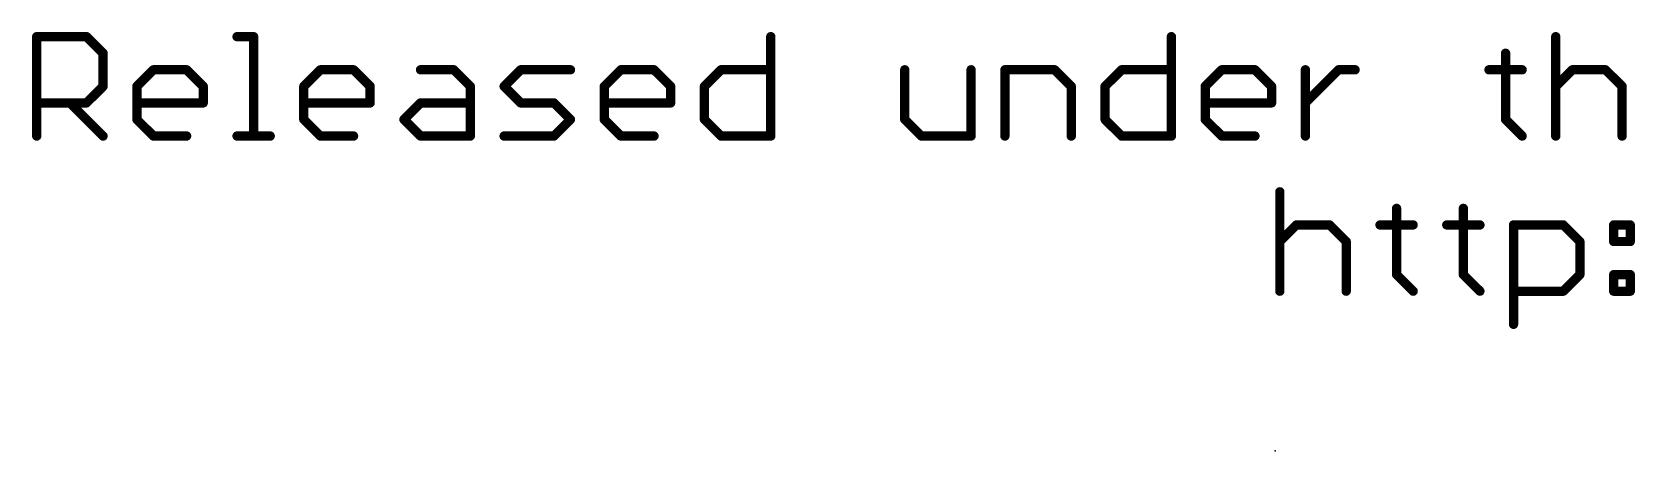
# Model space of a CAD drawing. Extents: x -32 to 75, y -18 to 32.
# Drawn here: x -31.75 to -5.55, y -16.51 to -9.65 of the extents above; entities that cross this region are included whole.
import ezdxf

# ---------------------------------------------------------------- set-up
doc = ezdxf.new("R2010")
doc.units = 0
doc.layers.add('23', color=53, linetype='CONTINUOUS')
doc.layers.add('27', color=253, linetype='CONTINUOUS')

msp = doc.modelspace()

# ---------------------------------------------------------------- linework, layer by layer
at = {"layer": '23'}
msp.add_point((-11.43, -16.51), dxfattribs=at)
at = {"layer": '27', "const_width": 0.1524}
for points in [[(-31.6738, -11.3538), (-31.6738, -9.7268)], [(-31.6738, -9.7268), (-30.8603, -9.7268)], [(-30.8603, -9.7268), (-30.5891, -9.998)], [(-28.3995, -9.7268), (-28.1283, -9.7268)], [(-28.1283, -9.7268), (-28.1283, -11.3538)], [(-19.6748, -9.7268), (-19.6748, -11.3538)], [(-13.1261, -9.7268), (-13.1261, -11.3538)], [(-6.8436, -9.7268), (-6.8436, -11.3538)], [(-30.5891, -9.998), (-30.5891, -10.5403)], [(-7.6639, -9.998), (-7.6639, -11.0826)], [(-30.0366, -10.5403), (-29.7655, -10.2691)], [(-29.7655, -10.2691), (-29.2232, -10.2691)], [(-29.2232, -10.2691), (-28.952, -10.5403)], [(-27.3081, -10.5403), (-27.0369, -10.2691)], [(-27.0369, -10.2691), (-26.4946, -10.2691)], [(-26.4946, -10.2691), (-26.2234, -10.5403)], [(-25.3997, -10.2691), (-24.8574, -10.2691)], [(-24.8574, -10.2691), (-24.5862, -10.5403)], [(-24.0337, -10.5403), (-23.7626, -10.2691)], [(-23.7626, -10.2691), (-22.9491, -10.2691)], [(-22.3966, -10.5403), (-22.1254, -10.2691)], [(-22.1254, -10.2691), (-21.5831, -10.2691)], [(-21.5831, -10.2691), (-21.3119, -10.5403)], [(-20.7594, -10.5403), (-20.4883, -10.2691)], [(-20.4883, -10.2691), (-19.6748, -10.2691)], [(-17.4851, -10.2691), (-17.4851, -11.0826)], [(-16.4005, -11.3538), (-16.4005, -10.2691)], [(-15.848, -11.3538), (-15.848, -10.2691)], [(-15.848, -10.2691), (-15.0345, -10.2691)], [(-15.0345, -10.2691), (-14.7633, -10.5403)], [(-14.2108, -10.5403), (-13.9396, -10.2691)], [(-13.9396, -10.2691), (-13.1261, -10.2691)], [(-12.5736, -10.5403), (-12.3025, -10.2691)], [(-12.3025, -10.2691), (-11.7602, -10.2691)], [(-11.7602, -10.2691), (-11.489, -10.5403)], [(-10.9365, -11.3538), (-10.9365, -10.2691)], [(-10.9365, -10.8115), (-10.3942, -10.2691)], [(-10.3942, -10.2691), (-10.123, -10.2691)], [(-7.935, -10.2691), (-7.3927, -10.2691)], [(-6.8436, -10.5403), (-6.5724, -10.2691)], [(-6.5724, -10.2691), (-6.0301, -10.2691)], [(-6.0301, -10.2691), (-5.7589, -10.5403)], [(-30.5891, -10.5403), (-30.8603, -10.8115)], [(-30.0366, -11.0826), (-30.0366, -10.5403)], [(-28.952, -10.5403), (-28.952, -10.8115)], [(-27.3081, -11.0826), (-27.3081, -10.5403)], [(-26.2234, -10.5403), (-26.2234, -10.8115)], [(-24.5862, -10.5403), (-24.5862, -11.3538)], [(-23.7626, -10.8115), (-24.0337, -10.5403)], [(-22.3966, -11.0826), (-22.3966, -10.5403)], [(-21.3119, -10.5403), (-21.3119, -10.8115)], [(-20.7594, -11.0826), (-20.7594, -10.5403)], [(-14.7633, -10.5403), (-14.7633, -11.3538)], [(-14.2108, -11.0826), (-14.2108, -10.5403)], [(-12.5736, -11.0826), (-12.5736, -10.5403)], [(-11.489, -10.5403), (-11.489, -10.8115)], [(-5.7589, -10.5403), (-5.7589, -11.3538)], [(-30.8603, -10.8115), (-31.6738, -10.8115)], [(-31.1315, -10.8115), (-30.5891, -11.3538)], [(-28.952, -10.8115), (-30.0366, -10.8115)], [(-26.2234, -10.8115), (-27.3081, -10.8115)], [(-25.6709, -11.0826), (-25.3997, -10.8115)], [(-25.3997, -10.8115), (-24.5862, -10.8115)], [(-23.2202, -10.8115), (-23.7626, -10.8115)], [(-22.9491, -11.0826), (-23.2202, -10.8115)], [(-21.3119, -10.8115), (-22.3966, -10.8115)], [(-11.489, -10.8115), (-12.5736, -10.8115)], [(-29.7655, -11.3538), (-30.0366, -11.0826)], [(-27.0369, -11.3538), (-27.3081, -11.0826)], [(-25.3997, -11.3538), (-25.6709, -11.0826)], [(-23.2202, -11.3538), (-22.9491, -11.0826)], [(-22.1254, -11.3538), (-22.3966, -11.0826)], [(-20.4883, -11.3538), (-20.7594, -11.0826)], [(-17.4851, -11.0826), (-17.214, -11.3538)], [(-13.9396, -11.3538), (-14.2108, -11.0826)], [(-12.3025, -11.3538), (-12.5736, -11.0826)], [(-7.6639, -11.0826), (-7.3927, -11.3538)], [(-29.2232, -11.3538), (-29.7655, -11.3538)], [(-28.3995, -11.3538), (-27.8572, -11.3538)], [(-26.4946, -11.3538), (-27.0369, -11.3538)], [(-24.5862, -11.3538), (-25.3997, -11.3538)], [(-24.0337, -11.3538), (-23.2202, -11.3538)], [(-21.5831, -11.3538), (-22.1254, -11.3538)], [(-19.6748, -11.3538), (-20.4883, -11.3538)], [(-17.214, -11.3538), (-16.4005, -11.3538)], [(-13.1261, -11.3538), (-13.9396, -11.3538)], [(-11.7602, -11.3538), (-12.3025, -11.3538)], [(-11.3538, -12.2668), (-11.3538, -13.8938)], [(-9.4455, -12.538), (-9.4455, -13.6226)], [(-8.354, -12.538), (-8.354, -13.6226)], [(-11.3538, -13.0803), (-11.0826, -12.8091)], [(-11.0826, -12.8091), (-10.5403, -12.8091)], [(-10.5403, -12.8091), (-10.2691, -13.0803)], [(-9.7166, -12.8091), (-9.1743, -12.8091)], [(-8.6252, -12.8091), (-8.0829, -12.8091)], [(-7.5338, -14.4361), (-7.5338, -12.8091)], [(-7.5338, -12.8091), (-6.7203, -12.8091)], [(-6.7203, -12.8091), (-6.4491, -13.0803)], [(-5.8966, -12.8091), (-5.6254, -12.8091)], [(-5.8966, -13.0803), (-5.8966, -12.8091)], [(-5.6254, -12.8091), (-5.6254, -13.0803)], [(-10.2691, -13.0803), (-10.2691, -13.8938)], [(-6.4491, -13.0803), (-6.4491, -13.6226)], [(-5.6254, -13.0803), (-5.8966, -13.0803)], [(-9.4455, -13.6226), (-9.1743, -13.8938)], [(-8.354, -13.6226), (-8.0829, -13.8938)], [(-6.4491, -13.6226), (-6.7203, -13.8938)], [(-5.8966, -13.6226), (-5.6254, -13.6226)], [(-5.8966, -13.8938), (-5.8966, -13.6226)], [(-5.6254, -13.6226), (-5.6254, -13.8938)], [(-6.7203, -13.8938), (-7.5338, -13.8938)], [(-5.6254, -13.8938), (-5.8966, -13.8938)]]:
    msp.add_lwpolyline(points, dxfattribs=at)
at = {"layer": '27', "const_width": 0.0762}
for points in [[(-31.6357, -9.7268, 1), (-31.7119, -9.7268)], [(-31.6738, -9.6887, 1), (-31.6738, -9.7649)], [(-30.8334, -9.6999, 1), (-30.8872, -9.7538)], [(-30.8603, -9.7649, 1), (-30.8603, -9.6887)], [(-28.3995, -9.6887, 1), (-28.3995, -9.7649)], [(-28.0902, -9.7268, 1), (-28.1664, -9.7268)], [(-28.1283, -9.7649, 1), (-28.1283, -9.6887)], [(-19.6367, -9.7268, 1), (-19.7129, -9.7268)], [(-13.088, -9.7268, 1), (-13.1642, -9.7268)], [(-6.8055, -9.7268, 1), (-6.8817, -9.7268)], [(-30.551, -9.998, 1), (-30.6272, -9.998)], [(-30.6161, -10.0249, 1), (-30.5622, -9.971)], [(-7.6258, -9.998, 1), (-7.702, -9.998)], [(-29.7655, -10.231, 1), (-29.7655, -10.3072)], [(-29.7385, -10.2961, 1), (-29.7924, -10.2422)], [(-29.1962, -10.2422, 1), (-29.2501, -10.2961)], [(-29.2232, -10.3072, 1), (-29.2232, -10.231)], [(-27.0369, -10.231, 1), (-27.0369, -10.3072)], [(-27.0099, -10.2961, 1), (-27.0638, -10.2422)], [(-26.4676, -10.2422, 1), (-26.5215, -10.2961)], [(-26.4946, -10.3072, 1), (-26.4946, -10.231)], [(-25.3997, -10.231, 1), (-25.3997, -10.3072)], [(-24.8305, -10.2422, 1), (-24.8843, -10.2961)], [(-24.8574, -10.3072, 1), (-24.8574, -10.231)], [(-23.7626, -10.231, 1), (-23.7626, -10.3072)], [(-23.7356, -10.2961, 1), (-23.7895, -10.2422)], [(-22.9491, -10.3072, 1), (-22.9491, -10.231)], [(-22.1254, -10.231, 1), (-22.1254, -10.3072)], [(-22.0985, -10.2961, 1), (-22.1524, -10.2422)], [(-21.5561, -10.2422, 1), (-21.61, -10.2961)], [(-21.5831, -10.3072, 1), (-21.5831, -10.231)], [(-20.4883, -10.231, 1), (-20.4883, -10.3072)], [(-20.4613, -10.2961, 1), (-20.5152, -10.2422)], [(-19.6748, -10.3072, 1), (-19.6748, -10.231)], [(-17.447, -10.2691, 1), (-17.5232, -10.2691)], [(-16.3624, -10.2691, 1), (-16.4386, -10.2691)], [(-15.8099, -10.2691, 1), (-15.8861, -10.2691)], [(-15.848, -10.231, 1), (-15.848, -10.3072)], [(-15.0075, -10.2422, 1), (-15.0614, -10.2961)], [(-15.0345, -10.3072, 1), (-15.0345, -10.231)], [(-13.9396, -10.231, 1), (-13.9396, -10.3072)], [(-13.9127, -10.2961, 1), (-13.9666, -10.2422)], [(-13.1261, -10.3072, 1), (-13.1261, -10.231)], [(-12.3025, -10.231, 1), (-12.3025, -10.3072)], [(-12.2755, -10.2961, 1), (-12.3294, -10.2422)], [(-11.7332, -10.2422, 1), (-11.7871, -10.2961)], [(-11.7602, -10.3072, 1), (-11.7602, -10.231)], [(-10.8984, -10.2691, 1), (-10.9746, -10.2691)], [(-10.3942, -10.231, 1), (-10.3942, -10.3072)], [(-10.3672, -10.2961, 1), (-10.4211, -10.2422)], [(-10.123, -10.3072, 1), (-10.123, -10.231)], [(-7.935, -10.231, 1), (-7.935, -10.3072)], [(-7.3927, -10.3072, 1), (-7.3927, -10.231)], [(-6.5724, -10.231, 1), (-6.5724, -10.3072)], [(-6.5455, -10.2961, 1), (-6.5994, -10.2422)], [(-6.0032, -10.2422, 1), (-6.057, -10.2961)], [(-6.0301, -10.3072, 1), (-6.0301, -10.231)], [(-30.5622, -10.5672, 1), (-30.6161, -10.5134)], [(-29.9985, -10.5403, 1), (-30.0747, -10.5403)], [(-30.0636, -10.5134, 1), (-30.0097, -10.5672)], [(-28.9139, -10.5403, 1), (-28.9901, -10.5403)], [(-28.9789, -10.5672, 1), (-28.925, -10.5134)], [(-27.27, -10.5403, 1), (-27.3462, -10.5403)], [(-27.335, -10.5134, 1), (-27.2811, -10.5672)], [(-26.1853, -10.5403, 1), (-26.2615, -10.5403)], [(-26.2503, -10.5672, 1), (-26.1964, -10.5134)], [(-24.5481, -10.5403, 1), (-24.6243, -10.5403)], [(-24.6132, -10.5672, 1), (-24.5593, -10.5134)], [(-24.0068, -10.5134, 1), (-24.0607, -10.5672)], [(-24.0607, -10.5134, 1), (-24.0068, -10.5672)], [(-22.3585, -10.5403, 1), (-22.4347, -10.5403)], [(-22.4235, -10.5134, 1), (-22.3696, -10.5672)], [(-21.2738, -10.5403, 1), (-21.35, -10.5403)], [(-21.3389, -10.5672, 1), (-21.285, -10.5134)], [(-20.7213, -10.5403, 1), (-20.7975, -10.5403)], [(-20.7864, -10.5134, 1), (-20.7325, -10.5672)], [(-14.7252, -10.5403, 1), (-14.8014, -10.5403)], [(-14.7902, -10.5672, 1), (-14.7364, -10.5134)], [(-14.1727, -10.5403, 1), (-14.2489, -10.5403)], [(-14.2377, -10.5134, 1), (-14.1839, -10.5672)], [(-12.5355, -10.5403, 1), (-12.6117, -10.5403)], [(-12.6006, -10.5134, 1), (-12.5467, -10.5672)], [(-11.4509, -10.5403, 1), (-11.5271, -10.5403)], [(-11.5159, -10.5672, 1), (-11.462, -10.5134)], [(-6.8705, -10.5134, 1), (-6.8167, -10.5672)], [(-5.7208, -10.5403, 1), (-5.797, -10.5403)], [(-5.7859, -10.5672, 1), (-5.732, -10.5134)], [(-31.6738, -10.7734, 1), (-31.6738, -10.8496)], [(-31.1045, -10.7845, 1), (-31.1584, -10.8384)], [(-30.8603, -10.8496, 1), (-30.8603, -10.7734)], [(-30.6272, -10.5403, 1), (-30.551, -10.5403)], [(-30.0366, -10.7734, 1), (-30.0366, -10.8496)], [(-28.952, -10.8496, 1), (-28.952, -10.7734)], [(-27.3081, -10.7734, 1), (-27.3081, -10.8496)], [(-26.2234, -10.8496, 1), (-26.2234, -10.7734)], [(-25.3997, -10.7734, 1), (-25.3997, -10.8496)], [(-25.3728, -10.8384, 1), (-25.4267, -10.7845)], [(-24.5862, -10.8496, 1), (-24.5862, -10.7734)], [(-23.7626, -10.7734, 1), (-23.7626, -10.8496)], [(-23.1933, -10.7845, 1), (-23.2472, -10.8384)], [(-23.2202, -10.8496, 1), (-23.2202, -10.7734)], [(-22.3966, -10.7734, 1), (-22.3966, -10.8496)], [(-21.3119, -10.8496, 1), (-21.3119, -10.7734)], [(-12.5736, -10.7734, 1), (-12.5736, -10.8496)], [(-11.489, -10.8496, 1), (-11.489, -10.7734)], [(-30.8872, -10.7845, 1), (-30.8334, -10.8384)], [(-28.9901, -10.8115, 1), (-28.9139, -10.8115)], [(-26.2615, -10.8115, 1), (-26.1853, -10.8115)], [(-23.7895, -10.8384, 1), (-23.7356, -10.7845)], [(-21.35, -10.8115, 1), (-21.2738, -10.8115)], [(-11.5271, -10.8115, 1), (-11.4509, -10.8115)], [(-10.9634, -10.7845, 1), (-10.9095, -10.8384)], [(-30.0097, -11.0557, 1), (-30.0636, -11.1096)], [(-30.0747, -11.0826, 1), (-29.9985, -11.0826)], [(-27.2811, -11.0557, 1), (-27.335, -11.1096)], [(-27.3462, -11.0826, 1), (-27.27, -11.0826)], [(-25.644, -11.0557, 1), (-25.6978, -11.1096)], [(-25.6978, -11.0557, 1), (-25.644, -11.1096)], [(-22.9221, -11.1096, 1), (-22.976, -11.0557)], [(-22.976, -11.1096, 1), (-22.9221, -11.0557)], [(-22.3696, -11.0557, 1), (-22.4235, -11.1096)], [(-22.4347, -11.0826, 1), (-22.3585, -11.0826)], [(-20.7325, -11.0557, 1), (-20.7864, -11.1096)], [(-20.7975, -11.0826, 1), (-20.7213, -11.0826)], [(-17.4582, -11.0557, 1), (-17.5121, -11.1096)], [(-17.5232, -11.0826, 1), (-17.447, -11.0826)], [(-14.1839, -11.0557, 1), (-14.2377, -11.1096)], [(-14.2489, -11.0826, 1), (-14.1727, -11.0826)], [(-12.5467, -11.0557, 1), (-12.6006, -11.1096)], [(-12.6117, -11.0826, 1), (-12.5355, -11.0826)], [(-7.6369, -11.0557, 1), (-7.6908, -11.1096)], [(-7.702, -11.0826, 1), (-7.6258, -11.0826)], [(-31.7119, -11.3538, 1), (-31.6357, -11.3538)], [(-30.6161, -11.3807, 1), (-30.5622, -11.3269)], [(-29.7655, -11.3157, 1), (-29.7655, -11.3919)], [(-29.7924, -11.3807, 1), (-29.7385, -11.3269)], [(-29.2232, -11.3919, 1), (-29.2232, -11.3157)], [(-28.3995, -11.3157, 1), (-28.3995, -11.3919)], [(-28.1664, -11.3538, 1), (-28.0902, -11.3538)], [(-27.8572, -11.3919, 1), (-27.8572, -11.3157)], [(-27.0369, -11.3157, 1), (-27.0369, -11.3919)], [(-27.0638, -11.3807, 1), (-27.0099, -11.3269)], [(-26.4946, -11.3919, 1), (-26.4946, -11.3157)], [(-25.3997, -11.3157, 1), (-25.3997, -11.3919)], [(-25.4267, -11.3807, 1), (-25.3728, -11.3269)], [(-24.6243, -11.3538, 1), (-24.5481, -11.3538)], [(-24.5862, -11.3919, 1), (-24.5862, -11.3157)], [(-24.0337, -11.3157, 1), (-24.0337, -11.3919)], [(-23.2472, -11.3269, 1), (-23.1933, -11.3807)], [(-23.2202, -11.3919, 1), (-23.2202, -11.3157)], [(-22.1254, -11.3157, 1), (-22.1254, -11.3919)], [(-22.1524, -11.3807, 1), (-22.0985, -11.3269)], [(-21.5831, -11.3919, 1), (-21.5831, -11.3157)], [(-20.4883, -11.3157, 1), (-20.4883, -11.3919)], [(-20.5152, -11.3807, 1), (-20.4613, -11.3269)], [(-19.7129, -11.3538, 1), (-19.6367, -11.3538)], [(-19.6748, -11.3919, 1), (-19.6748, -11.3157)], [(-17.214, -11.3157, 1), (-17.214, -11.3919)], [(-17.2409, -11.3807, 1), (-17.187, -11.3269)], [(-16.4386, -11.3538, 1), (-16.3624, -11.3538)], [(-16.4005, -11.3919, 1), (-16.4005, -11.3157)], [(-15.8861, -11.3538, 1), (-15.8099, -11.3538)], [(-14.8014, -11.3538, 1), (-14.7252, -11.3538)], [(-13.9396, -11.3157, 1), (-13.9396, -11.3919)], [(-13.9666, -11.3807, 1), (-13.9127, -11.3269)], [(-13.1642, -11.3538, 1), (-13.088, -11.3538)], [(-13.1261, -11.3919, 1), (-13.1261, -11.3157)], [(-12.3025, -11.3157, 1), (-12.3025, -11.3919)], [(-12.3294, -11.3807, 1), (-12.2755, -11.3269)], [(-11.7602, -11.3919, 1), (-11.7602, -11.3157)], [(-10.9746, -11.3538, 1), (-10.8984, -11.3538)], [(-7.4196, -11.3807, 1), (-7.3658, -11.3269)], [(-6.8817, -11.3538, 1), (-6.8055, -11.3538)], [(-5.797, -11.3538, 1), (-5.7208, -11.3538)], [(-11.3157, -12.2668, 1), (-11.3919, -12.2668)], [(-9.4074, -12.538, 1), (-9.4836, -12.538)], [(-8.3159, -12.538, 1), (-8.3921, -12.538)], [(-11.0826, -12.771, 1), (-11.0826, -12.8472)], [(-11.0557, -12.8361, 1), (-11.1096, -12.7822)], [(-10.5134, -12.7822, 1), (-10.5672, -12.8361)], [(-10.5403, -12.8472, 1), (-10.5403, -12.771)], [(-9.7166, -12.771, 1), (-9.7166, -12.8472)], [(-9.1743, -12.8472, 1), (-9.1743, -12.771)], [(-8.6252, -12.771, 1), (-8.6252, -12.8472)], [(-8.0829, -12.8472, 1), (-8.0829, -12.771)], [(-7.4957, -12.8091, 1), (-7.5719, -12.8091)], [(-7.5338, -12.771, 1), (-7.5338, -12.8472)], [(-6.6933, -12.7822, 1), (-6.7472, -12.8361)], [(-6.7203, -12.8472, 1), (-6.7203, -12.771)], [(-5.8966, -12.771, 1), (-5.8966, -12.8472)], [(-5.8585, -12.8091, 1), (-5.9347, -12.8091)], [(-5.5873, -12.8091, 1), (-5.6635, -12.8091)], [(-5.6254, -12.8472, 1), (-5.6254, -12.771)], [(-11.3807, -13.0534, 1), (-11.3269, -13.1072)], [(-10.231, -13.0803, 1), (-10.3072, -13.0803)], [(-10.2961, -13.1072, 1), (-10.2422, -13.0534)], [(-6.411, -13.0803, 1), (-6.4872, -13.0803)], [(-6.4761, -13.1072, 1), (-6.4222, -13.0534)], [(-5.8966, -13.0422, 1), (-5.8966, -13.1184)], [(-5.9347, -13.0803, 1), (-5.8585, -13.0803)], [(-5.6635, -13.0803, 1), (-5.5873, -13.0803)], [(-5.6254, -13.1184, 1), (-5.6254, -13.0422)], [(-9.4185, -13.5957, 1), (-9.4724, -13.6496)], [(-9.4836, -13.6226, 1), (-9.4074, -13.6226)], [(-8.3271, -13.5957, 1), (-8.381, -13.6496)], [(-8.3921, -13.6226, 1), (-8.3159, -13.6226)], [(-6.4872, -13.6226, 1), (-6.411, -13.6226)], [(-6.4222, -13.6496, 1), (-6.476, -13.5957)], [(-5.8966, -13.5845, 1), (-5.8966, -13.6607)], [(-5.8585, -13.6226, 1), (-5.9347, -13.6226)], [(-5.5873, -13.6226, 1), (-5.6635, -13.6226)], [(-5.6254, -13.6607, 1), (-5.6254, -13.5845)], [(-11.3919, -13.8938, 1), (-11.3157, -13.8938)], [(-10.3072, -13.8938, 1), (-10.231, -13.8938)], [(-9.2013, -13.9207, 1), (-9.1474, -13.8669)], [(-8.1098, -13.9207, 1), (-8.0559, -13.8669)], [(-7.5338, -13.8557, 1), (-7.5338, -13.9319)], [(-6.7472, -13.8669, 1), (-6.6933, -13.9207)], [(-6.7203, -13.9319, 1), (-6.7203, -13.8557)], [(-5.8966, -13.8557, 1), (-5.8966, -13.9319)], [(-5.9347, -13.8938, 1), (-5.8585, -13.8938)], [(-5.6635, -13.8938, 1), (-5.5873, -13.8938)], [(-5.6254, -13.9319, 1), (-5.6254, -13.8557)], [(-7.5719, -14.4361, 1), (-7.4957, -14.4361)]]:
    msp.add_lwpolyline(points, format="xyb", dxfattribs=at)

doc.saveas('drawing.dxf')
